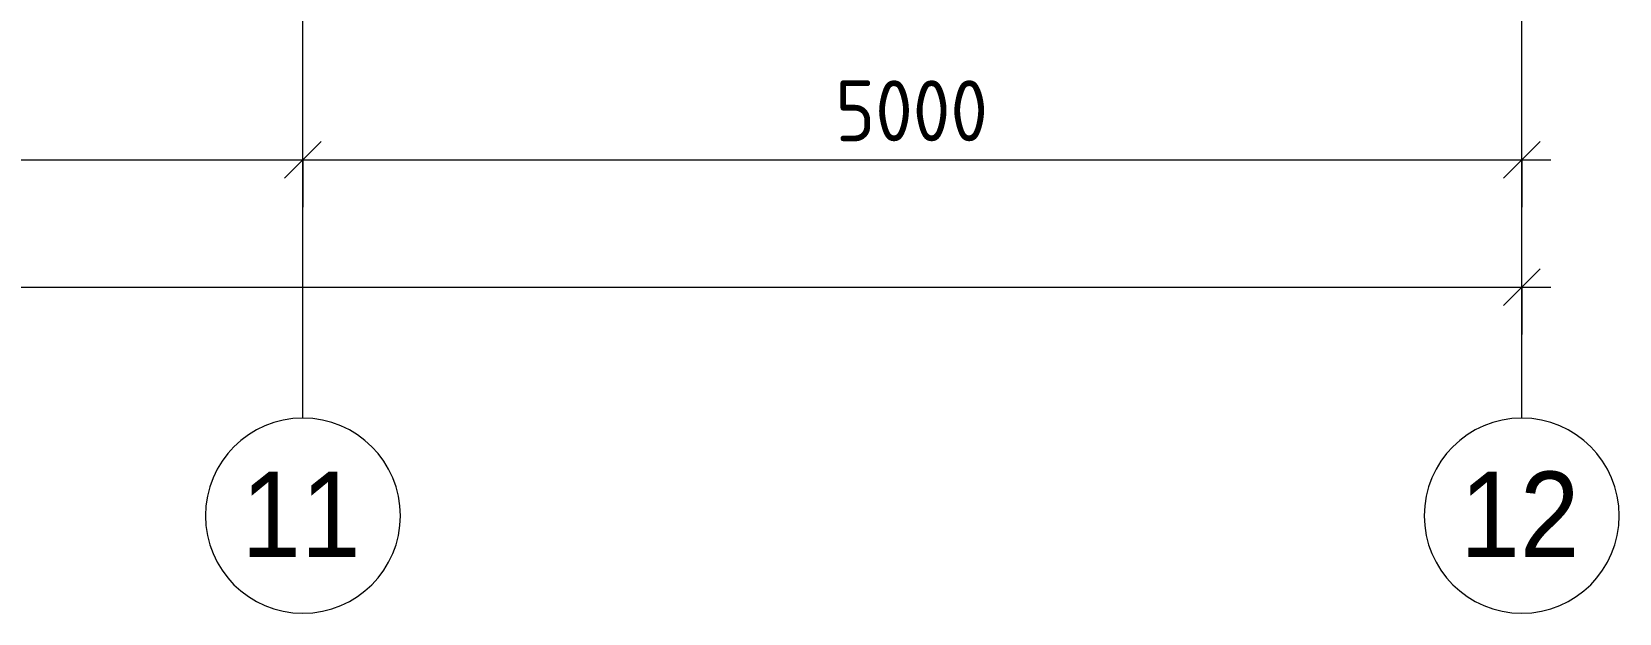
# Model space of a CAD drawing. Header units: millimetres. Extents: x -5714 to 188114, y -8553 to 29000.
# Drawn here: x 32198 to 38710, y -2706 to -322 of the extents above; entities that cross this region are included whole.
import ezdxf

# ---------------------------------------------------------------- set-up
doc = ezdxf.new("R2010")
doc.units = ezdxf.units.MM
for name, color, linetype, lineweight in [('A-ANNO-DIMS', 7, 'Continuous', 9), ('A-ANNO-DIMS-100', 7, 'Continuous', 9), ('Оси', 7, 'Continuous', 9), ('Оси-1', 7, 'Continuous', 20)]:
    doc.layers.add(name, color=color, linetype=linetype, lineweight=lineweight)
doc.styles.add('Arial', font='arial.ttf', dxfattribs={"width": 0.9, "height": 350})
doc.styles.add('ISOCPEUR', font='isocpeur.ttf', dxfattribs={"width": 0.9, "height": 250})
doc.dimstyles.new('ISO-2_5_0_9К_БОЛЬШОЙ_1', dxfattribs={"dimscale": 304.8, "dimtxt": 248.995294, "dimasz": 0.492126, "dimexe": 0.393701, "dimexo": 0.984252, "dimgap": 0, "dimtad": 1, "dimdec": 0, "dimrnd": 10, "dimzin": 0, "dimdsep": 46, "dimtxsty": 'ISOCPEUR', "dimblk1": 'OBLIQUE', "dimblk2": 'OBLIQUE', "dimsah": 1, "dimcen": 0.09, "dimdle": 0.393701, "dimazin": 0, "dimtfac": 1, "dimtdec": 4, "dimtix": 1, "dimtmove": 0, "dimatfit": 3, "dimfxl": 1, "dimtvp": 1, "dimtolj": 1, "dimtzin": 0, "dimarcsym": 2})
doc.dimstyles.new('ISO-2_5_0_9К_БОЛЬШОЙ_2', dxfattribs={"dimscale": 304.8, "dimtxt": 248.995294, "dimasz": 0.492126, "dimexe": 0.393701, "dimexo": 0.984252, "dimgap": 0, "dimtad": 1, "dimdec": 0, "dimrnd": 10, "dimzin": 0, "dimdsep": 46, "dimtxsty": 'ISOCPEUR', "dimblk1": 'OBLIQUE', "dimblk2": 'OBLIQUE', "dimsah": 1, "dimcen": 0.09, "dimdle": 0.393701, "dimazin": 0, "dimtfac": 1, "dimtdec": 4, "dimtix": 1, "dimtmove": 2, "dimatfit": 3, "dimfxl": 1, "dimtvp": 1, "dimtolj": 1, "dimtzin": 0, "dimarcsym": 2})

# ---------------------------------------------------------------- blocks, each defined once
blk = doc.blocks.new('Ось сетки - D8-29747960-План размещения напольных электротехнических лючков и розеток 3 этажа в осях 1-12')
at = {"layer": 'Оси-1'}
for start, end in [(360, 180), (180, 360)]:
    blk.add_arc((0, 0), 4, start, end, dxfattribs=at)
blk = doc.blocks.new('DIMBLOCK28-План размещения напольных электротехнических лючков и розеток 3 этажа в осях 1-12')
at = {"layer": 'A-ANNO-DIMS-100'}
for p, q in [((110, -1563.6), (110, -1249.6)), ((38310, -1563.6), (38310, -1249.6)), ((-10, -1369.6), (38430, -1369.6)), ((110, -1369.6), (110, -1563.6)), ((38310, -1369.6), (38310, -1563.6))]:
    blk.add_line(p, q, dxfattribs=at)
at = {"layer": 'A-ANNO-DIMS-100', "lineweight": 20}
for p, q in [((110, -1369.6), (185, -1294.6)), ((38310, -1369.6), (38385, -1294.6)), ((110, -1369.6), (35, -1444.6)), ((38310, -1369.6), (38235, -1444.6))]:
    blk.add_line(p, q, dxfattribs=at)
at = {"layer": 'A-ANNO-DIMS-100', "color": 0, "insert": (20005.7, -1043), "char_height": 250, "width": 948.097, "attachment_point": 1, "line_spacing_factor": 1.149209, "style": 'ISOCPEUR'}
blk.add_mtext('38200', dxfattribs=at)
blk = doc.blocks.new('_Oblique')
at = {"color": 0, "linetype": 'ByBlock', "lineweight": -2}
blk.add_line((-0.5, -0.5), (0.5, 0.5), dxfattribs=at)
blk = doc.blocks.new('DIMBLOCK38-План размещения напольных электротехнических лючков и розеток 3 этажа в осях 1-12')
at = {"layer": 'A-ANNO-DIMS-100'}
for p, q in [((29610, -1041.8), (29610, -727.8)), ((33310, -1041.8), (33310, -727.8)), ((29610, -847.8), (33310, -847.8)), ((29610, -847.8), (29610, -1041.8)), ((33310, -847.8), (33310, -1041.8))]:
    blk.add_line(p, q, dxfattribs=at)
at = {"layer": 'A-ANNO-DIMS-100', "lineweight": 20}
for p, q in [((29610, -847.8), (29685, -772.8)), ((33310, -847.8), (33385, -772.8)), ((29610, -847.8), (29535, -922.8)), ((33310, -847.8), (33235, -922.8))]:
    blk.add_line(p, q, dxfattribs=at)
at = {"layer": 'A-ANNO-DIMS-100', "color": 0, "insert": (31144, -521.2), "char_height": 250, "width": 758.478, "attachment_point": 1, "line_spacing_factor": 1.149209, "style": 'ISOCPEUR'}
blk.add_mtext('3700', dxfattribs=at)
blk = doc.blocks.new('DIMBLOCK39-План размещения напольных электротехнических лючков и розеток 3 этажа в осях 1-12')
at = {"layer": 'A-ANNO-DIMS-100'}
for p, q in [((33310, -1041.8), (33310, -727.8)), ((38310, -1041.8), (38310, -727.8)), ((33310, -847.8), (38430, -847.8)), ((33310, -847.8), (33310, -1041.8)), ((38310, -847.8), (38310, -1041.8))]:
    blk.add_line(p, q, dxfattribs=at)
at = {"layer": 'A-ANNO-DIMS-100', "lineweight": 20}
for p, q in [((33310, -847.8), (33385, -772.8)), ((38310, -847.8), (38385, -772.8)), ((33310, -847.8), (33235, -922.8)), ((38310, -847.8), (38235, -922.8))]:
    blk.add_line(p, q, dxfattribs=at)
at = {"layer": 'A-ANNO-DIMS-100', "color": 0, "insert": (35494, -521.2), "char_height": 250, "width": 758.478, "attachment_point": 1, "line_spacing_factor": 1.149209, "style": 'ISOCPEUR'}
blk.add_mtext('5000', dxfattribs=at)

msp = doc.modelspace()

# ---------------------------------------------------------------- linework, layer by layer
at = {"layer": 'Оси'}
for p, q in [((33310, -1906.3), (33310, 593.7)), ((38310, -1906.3), (38310, 593.7))]:
    msp.add_line(p, q, dxfattribs=at)

# ---------------------------------------------------------------- block references
at = {"layer": 'Оси-1', "xscale": 99.99999999999993, "yscale": 99.99999999999993, "zscale": 99.99999999999993}
for p in [(33310, -2306.3), (38310, -2306.3)]:
    msp.add_blockref('Ось сетки - D8-29747960-План размещения напольных электротехнических лючков и розеток 3 этажа в осях 1-12', p, dxfattribs=at)

# ---------------------------------------------------------------- texts
at = {"layer": 'Оси', "char_height": 350, "width": 606.076, "attachment_point": 1, "style": 'Arial'}
for s, insert in [('11', (33057.4, -2125.6)), ('12', (38057.4, -2125.6))]:
    msp.add_mtext(s, dxfattribs=dict(at, insert=insert))

# ---------------------------------------------------------------- dimensions: what is measured, and where the dimension line sits
at = {"layer": 'A-ANNO-DIMS'}
for base, p1, p2, override, picture, middle in [((33310, -847.8), (29610, -741.8), (33310, -741.8), {"dimpost": '<>', "dimfxl": 3700}, 'DIMBLOCK38-План размещения напольных электротехнических лючков и розеток 3 этажа в осях 1-12', (31460, -722.8)), ((38310, -847.8), (33310, -741.8), (38310, -741.8), {"dimpost": '<>', "dimfxl": 5000}, 'DIMBLOCK39-План размещения напольных электротехнических лючков и розеток 3 этажа в осях 1-12', (35810, -722.8))]:
    dim = msp.add_linear_dim(base=base, p1=p1, p2=p2, dimstyle='ISO-2_5_0_9К_БОЛЬШОЙ_1', override=override, dxfattribs=at)
    dim.commit()
    dim.dimension.update_dxf_attribs({"geometry": picture, "text_midpoint": middle})
dim = msp.add_linear_dim(base=(38310, -1369.6), p1=(110, -1263.6), p2=(38310, -1263.6), dimstyle='ISO-2_5_0_9К_БОЛЬШОЙ_2', override={"dimpost": '<>', "dimfxl": 38199.999966}, dxfattribs=at)
dim.commit()
dim.dimension.update_dxf_attribs({"geometry": 'DIMBLOCK28-План размещения напольных электротехнических лючков и розеток 3 этажа в осях 1-12', "text_midpoint": (20479.8, -1209.7), "dimtype": 160})

doc.saveas('drawing.dxf')
